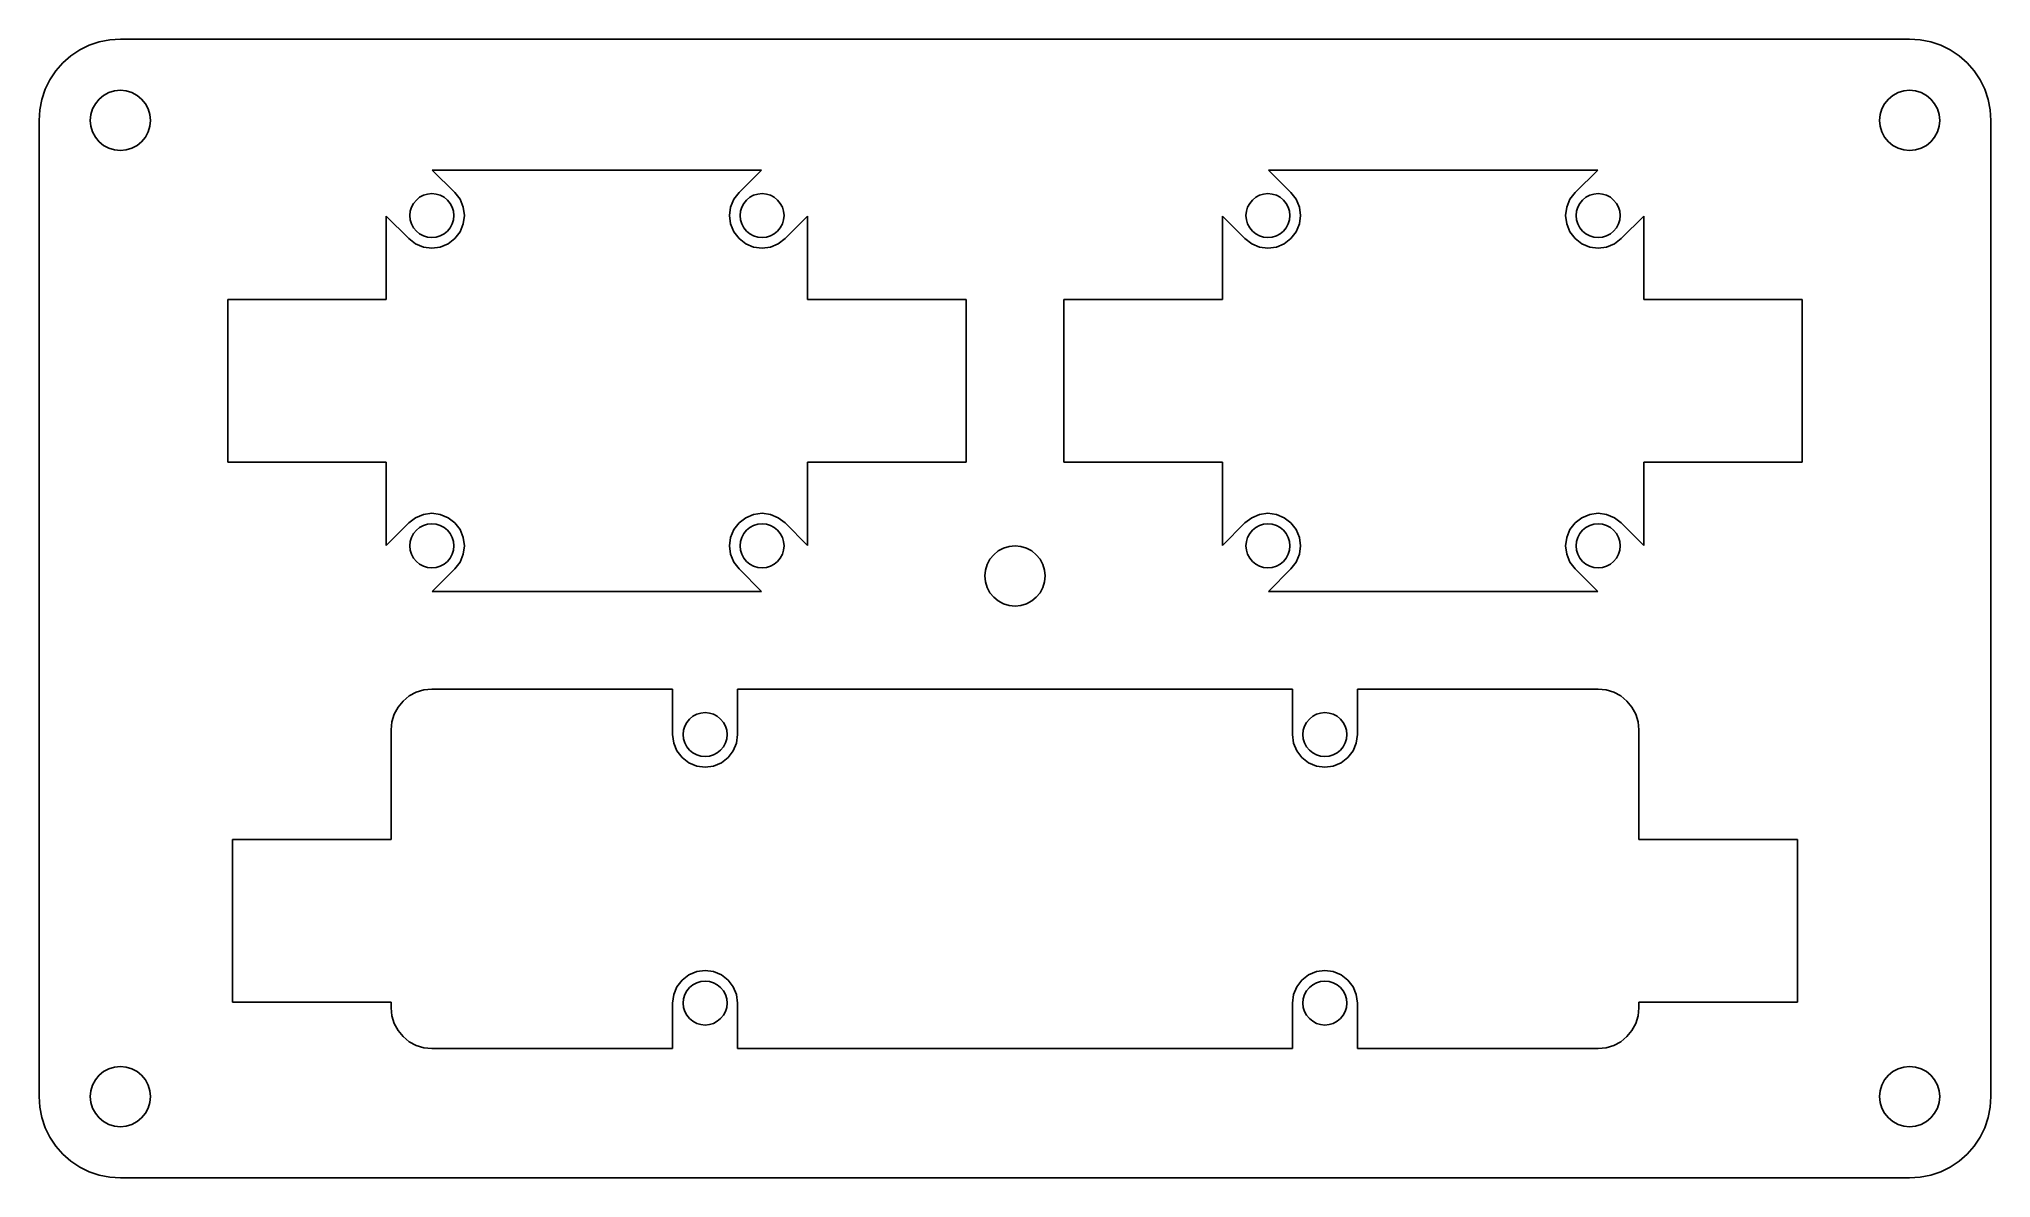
# Model space of a CAD drawing. Header units: metres. Extents: x -60 to 60, y -19 to 51.
import ezdxf

# ---------------------------------------------------------------- set-up
doc = ezdxf.new("R2010")
doc.units = ezdxf.units.M

msp = doc.modelspace()

# ---------------------------------------------------------------- linework, layer by layer
for p, q in [((-56.9134, 50.6194), (-57.5, 50.3301)), ((-56.2941, 50.8296), (-56.9134, 50.6194)), ((-55.6526, 50.9572), (-56.2941, 50.8296)), ((-55, 51), (-55.6526, 50.9572)), ((55, 51), (-55, 51)), ((55.6526, 50.9572), (55, 51)), ((56.2941, 50.8296), (55.6526, 50.9572)), ((56.9134, 50.6194), (56.2941, 50.8296)), ((57.5, 50.3301), (56.9134, 50.6194)), ((-58.5355, 49.5355), (-58.9668, 49.0438)), ((-58.0438, 49.9668), (-58.5355, 49.5355)), ((-57.5, 50.3301), (-58.0438, 49.9668)), ((58.0438, 49.9668), (57.5, 50.3301)), ((58.5355, 49.5355), (58.0438, 49.9668)), ((58.9668, 49.0438), (58.5355, 49.5355)), ((-59.3301, 48.5), (-59.6194, 47.9134)), ((-58.9668, 49.0438), (-59.3301, 48.5)), ((59.3301, 48.5), (58.9668, 49.0438)), ((59.6194, 47.9134), (59.3301, 48.5)), ((-59.8296, 47.2941), (-59.9572, 46.6526)), ((-59.6194, 47.9134), (-59.8296, 47.2941)), ((-56.7092, 46.708), (-56.5382, 47.0278)), ((-56.5382, 47.0278), (-56.3081, 47.3081)), ((-56.3081, 47.3081), (-56.0278, 47.5382)), ((-56.0278, 47.5382), (-55.708, 47.7092)), ((-55.708, 47.7092), (-55.3609, 47.8144)), ((-55.3609, 47.8144), (-55, 47.85)), ((-55, 47.85), (-54.6391, 47.8144)), ((-54.6391, 47.8144), (-54.292, 47.7092)), ((-54.292, 47.7092), (-53.9722, 47.5382)), ((-53.9722, 47.5382), (-53.6918, 47.3081)), ((-53.6918, 47.3081), (-53.4618, 47.0278)), ((-53.4618, 47.0278), (-53.2908, 46.708)), ((53.2908, 46.708), (53.4618, 47.0278)), ((53.4618, 47.0278), (53.6918, 47.3081)), ((53.6918, 47.3081), (53.9722, 47.5382)), ((53.9722, 47.5382), (54.292, 47.7092)), ((54.292, 47.7092), (54.6391, 47.8144)), ((54.6391, 47.8144), (55, 47.85)), ((55, 47.85), (55.3609, 47.8144)), ((55.3609, 47.8144), (55.708, 47.7092)), ((55.708, 47.7092), (56.0278, 47.5382)), ((56.0278, 47.5382), (56.3081, 47.3081)), ((56.3081, 47.3081), (56.5382, 47.0278)), ((56.5382, 47.0278), (56.7092, 46.708)), ((59.8296, 47.2941), (59.6194, 47.9134)), ((59.9572, 46.6526), (59.8296, 47.2941)), ((-59.9572, 46.6526), (-60, 46)), ((-60, 46), (-60, -14)), ((-56.85, 46), (-56.8144, 46.3609)), ((-56.8144, 45.6391), (-56.85, 46)), ((-56.8144, 46.3609), (-56.7092, 46.708)), ((-56.7092, 45.292), (-56.8144, 45.6391)), ((-53.2908, 46.708), (-53.1855, 46.3609)), ((-53.1855, 45.6391), (-53.2908, 45.292)), ((-53.1855, 46.3609), (-53.15, 46)), ((-53.15, 46), (-53.1855, 45.6391)), ((53.15, 46), (53.1855, 46.3609)), ((53.1855, 45.6391), (53.15, 46)), ((53.1855, 46.3609), (53.2908, 46.708)), ((53.2908, 45.292), (53.1855, 45.6391)), ((56.7092, 46.708), (56.8144, 46.3609)), ((56.8144, 45.6391), (56.7092, 45.292)), ((56.8144, 46.3609), (56.85, 46)), ((56.85, 46), (56.8144, 45.6391)), ((60, 46), (59.9572, 46.6526)), ((60, -14), (60, 46)), ((-56.5382, 44.9722), (-56.7092, 45.292)), ((-56.3081, 44.6918), (-56.5382, 44.9722)), ((-56.0278, 44.4618), (-56.3081, 44.6918)), ((-55.708, 44.2908), (-56.0278, 44.4618)), ((-53.9722, 44.4618), (-54.292, 44.2908)), ((-53.6918, 44.6918), (-53.9722, 44.4618)), ((-53.4618, 44.9722), (-53.6918, 44.6918)), ((-53.2908, 45.292), (-53.4618, 44.9722)), ((53.4618, 44.9722), (53.2908, 45.292)), ((53.6918, 44.6918), (53.4618, 44.9722)), ((53.9722, 44.4618), (53.6918, 44.6918)), ((54.292, 44.2908), (53.9722, 44.4618)), ((56.0278, 44.4618), (55.708, 44.2908)), ((56.3081, 44.6918), (56.0278, 44.4618)), ((56.5382, 44.9722), (56.3081, 44.6918)), ((56.7092, 45.292), (56.5382, 44.9722)), ((-55.3609, 44.1855), (-55.708, 44.2908)), ((-55, 44.15), (-55.3609, 44.1855)), ((-54.6391, 44.1855), (-55, 44.15)), ((-54.292, 44.2908), (-54.6391, 44.1855)), ((54.6391, 44.1855), (54.292, 44.2908)), ((55, 44.15), (54.6391, 44.1855)), ((55.3609, 44.1855), (55, 44.15)), ((55.708, 44.2908), (55.3609, 44.1855)), ((-34.4358, 41.5642), (-35.8216, 42.95)), ((-35.8216, 42.95), (-15.5784, 42.95)), ((-15.5784, 42.95), (-16.9642, 41.5642)), ((16.9642, 41.5642), (15.5784, 42.95)), ((15.5784, 42.95), (35.8216, 42.95)), ((35.8216, 42.95), (34.4358, 41.5642)), ((-37.0972, 40.6666), (-36.9725, 40.9)), ((-36.9725, 40.9), (-36.8046, 41.1046)), ((-36.8046, 41.1046), (-36.6, 41.2725)), ((-36.6, 41.2725), (-36.3666, 41.3972)), ((-36.3666, 41.3972), (-36.1134, 41.4741)), ((-36.1134, 41.4741), (-35.85, 41.5)), ((-35.85, 41.5), (-35.5866, 41.4741)), ((-35.5866, 41.4741), (-35.3334, 41.3972)), ((-35.3334, 41.3972), (-35.1, 41.2725)), ((-35.1, 41.2725), (-34.8954, 41.1046)), ((-34.8954, 41.1046), (-34.7275, 40.9)), ((-34.7275, 40.9), (-34.6028, 40.6666)), ((-34.118, 41.15), (-34.4358, 41.5642)), ((-33.9182, 40.6676), (-34.118, 41.15)), ((-17.282, 41.15), (-17.4818, 40.6676)), ((-16.9642, 41.5642), (-17.282, 41.15)), ((-16.7972, 40.6666), (-16.6725, 40.9)), ((-16.6725, 40.9), (-16.5046, 41.1046)), ((-16.5046, 41.1046), (-16.3, 41.2725)), ((-16.3, 41.2725), (-16.0666, 41.3972)), ((-16.0666, 41.3972), (-15.8134, 41.4741)), ((-15.8134, 41.4741), (-15.55, 41.5)), ((-15.55, 41.5), (-15.2866, 41.4741)), ((-15.2866, 41.4741), (-15.0334, 41.3972)), ((-15.0334, 41.3972), (-14.8, 41.2725)), ((-14.8, 41.2725), (-14.5954, 41.1046)), ((-14.5954, 41.1046), (-14.4275, 40.9)), ((-14.4275, 40.9), (-14.3027, 40.6666)), ((14.3027, 40.6666), (14.4275, 40.9)), ((14.4275, 40.9), (14.5954, 41.1046)), ((14.5954, 41.1046), (14.8, 41.2725)), ((14.8, 41.2725), (15.0334, 41.3972)), ((15.0334, 41.3972), (15.2866, 41.4741)), ((15.2866, 41.4741), (15.55, 41.5)), ((15.55, 41.5), (15.8134, 41.4741)), ((15.8134, 41.4741), (16.0666, 41.3972)), ((16.0666, 41.3972), (16.3, 41.2725)), ((16.3, 41.2725), (16.5046, 41.1046)), ((16.5046, 41.1046), (16.6725, 40.9)), ((16.6725, 40.9), (16.7972, 40.6666)), ((17.282, 41.15), (16.9642, 41.5642)), ((17.4818, 40.6676), (17.282, 41.15)), ((34.118, 41.15), (33.9182, 40.6676)), ((34.4358, 41.5642), (34.118, 41.15)), ((34.6028, 40.6666), (34.7275, 40.9)), ((34.7275, 40.9), (34.8954, 41.1046)), ((34.8954, 41.1046), (35.1, 41.2725)), ((35.1, 41.2725), (35.3334, 41.3972)), ((35.3334, 41.3972), (35.5866, 41.4741)), ((35.5866, 41.4741), (35.85, 41.5)), ((35.85, 41.5), (36.1134, 41.4741)), ((36.1134, 41.4741), (36.3666, 41.3972)), ((36.3666, 41.3972), (36.6, 41.2725)), ((36.6, 41.2725), (36.8046, 41.1046)), ((36.8046, 41.1046), (36.9725, 40.9)), ((36.9725, 40.9), (37.0972, 40.6666)), ((-38.65, 35), (-38.65, 40.1216)), ((-38.65, 40.1216), (-37.2642, 38.7358)), ((-37.2, 40.15), (-37.1741, 40.4134)), ((-37.1741, 39.8866), (-37.2, 40.15)), ((-37.1741, 40.4134), (-37.0972, 40.6666)), ((-37.0972, 39.6334), (-37.1741, 39.8866)), ((-36.9725, 39.4), (-37.0972, 39.6334)), ((-34.6028, 39.6334), (-34.7275, 39.4)), ((-34.6028, 40.6666), (-34.5259, 40.4134)), ((-34.5259, 39.8866), (-34.6028, 39.6334)), ((-34.5259, 40.4134), (-34.5, 40.15)), ((-34.5, 40.15), (-34.5259, 39.8866)), ((-34.118, 39.15), (-33.9182, 39.6324)), ((-33.85, 40.15), (-33.9182, 40.6676)), ((-33.9182, 39.6324), (-33.85, 40.15)), ((-17.4818, 40.6676), (-17.55, 40.15)), ((-17.55, 40.15), (-17.4818, 39.6324)), ((-17.4818, 39.6324), (-17.282, 39.15)), ((-16.9, 40.15), (-16.8741, 40.4134)), ((-16.8741, 39.8866), (-16.9, 40.15)), ((-16.8741, 40.4134), (-16.7972, 40.6666)), ((-16.7972, 39.6334), (-16.8741, 39.8866)), ((-16.6725, 39.4), (-16.7972, 39.6334)), ((-14.3027, 39.6334), (-14.4275, 39.4)), ((-14.3027, 40.6666), (-14.2259, 40.4134)), ((-14.2259, 39.8866), (-14.3027, 39.6334)), ((-14.2259, 40.4134), (-14.2, 40.15)), ((-14.2, 40.15), (-14.2259, 39.8866)), ((-14.1358, 38.7358), (-12.75, 40.1216)), ((-12.75, 40.1216), (-12.75, 35)), ((12.75, 35), (12.75, 40.1216)), ((12.75, 40.1216), (14.1358, 38.7358)), ((14.2, 40.15), (14.2259, 40.4134)), ((14.2259, 39.8866), (14.2, 40.15)), ((14.2259, 40.4134), (14.3027, 40.6666)), ((14.3027, 39.6334), (14.2259, 39.8866)), ((14.4275, 39.4), (14.3027, 39.6334)), ((16.7972, 39.6334), (16.6725, 39.4)), ((16.7972, 40.6666), (16.8741, 40.4134)), ((16.8741, 39.8866), (16.7972, 39.6334)), ((16.8741, 40.4134), (16.9, 40.15)), ((16.9, 40.15), (16.8741, 39.8866)), ((17.282, 39.15), (17.4818, 39.6324)), ((17.55, 40.15), (17.4818, 40.6676)), ((17.4818, 39.6324), (17.55, 40.15)), ((33.9182, 40.6676), (33.85, 40.15)), ((33.85, 40.15), (33.9182, 39.6324)), ((33.9182, 39.6324), (34.118, 39.15)), ((34.5, 40.15), (34.5259, 40.4134)), ((34.5259, 39.8866), (34.5, 40.15)), ((34.5259, 40.4134), (34.6028, 40.6666)), ((34.6028, 39.6334), (34.5259, 39.8866)), ((34.7275, 39.4), (34.6028, 39.6334)), ((37.0972, 39.6334), (36.9725, 39.4)), ((37.0972, 40.6666), (37.1741, 40.4134)), ((37.1741, 39.8866), (37.0972, 39.6334)), ((37.1741, 40.4134), (37.2, 40.15)), ((37.2, 40.15), (37.1741, 39.8866)), ((37.2642, 38.7358), (38.65, 40.1216)), ((38.65, 40.1216), (38.65, 35)), ((-37.2642, 38.7358), (-36.85, 38.418)), ((-36.8046, 39.1954), (-36.9725, 39.4)), ((-36.85, 38.418), (-36.3676, 38.2182)), ((-36.6, 39.0275), (-36.8046, 39.1954)), ((-36.3666, 38.9028), (-36.6, 39.0275)), ((-36.1134, 38.8259), (-36.3666, 38.9028)), ((-35.85, 38.8), (-36.1134, 38.8259)), ((-35.5866, 38.8259), (-35.85, 38.8)), ((-35.3334, 38.9028), (-35.5866, 38.8259)), ((-35.1, 39.0275), (-35.3334, 38.9028)), ((-35.3324, 38.2182), (-34.85, 38.418)), ((-34.8954, 39.1954), (-35.1, 39.0275)), ((-34.7275, 39.4), (-34.8954, 39.1954)), ((-34.85, 38.418), (-34.4358, 38.7358)), ((-34.4358, 38.7358), (-34.118, 39.15)), ((-17.282, 39.15), (-16.9642, 38.7358)), ((-16.9642, 38.7358), (-16.55, 38.418)), ((-16.5046, 39.1954), (-16.6725, 39.4)), ((-16.55, 38.418), (-16.0676, 38.2182)), ((-16.3, 39.0275), (-16.5046, 39.1954)), ((-16.0666, 38.9028), (-16.3, 39.0275)), ((-15.8134, 38.8259), (-16.0666, 38.9028)), ((-15.55, 38.8), (-15.8134, 38.8259)), ((-15.2866, 38.8259), (-15.55, 38.8)), ((-15.0334, 38.9028), (-15.2866, 38.8259)), ((-14.8, 39.0275), (-15.0334, 38.9028)), ((-15.0324, 38.2182), (-14.55, 38.418)), ((-14.5954, 39.1954), (-14.8, 39.0275)), ((-14.4275, 39.4), (-14.5954, 39.1954)), ((-14.55, 38.418), (-14.1358, 38.7358)), ((14.1358, 38.7358), (14.55, 38.418)), ((14.5954, 39.1954), (14.4275, 39.4)), ((14.55, 38.418), (15.0324, 38.2182)), ((14.8, 39.0275), (14.5954, 39.1954)), ((15.0334, 38.9028), (14.8, 39.0275)), ((15.2866, 38.8259), (15.0334, 38.9028)), ((15.55, 38.8), (15.2866, 38.8259)), ((15.8134, 38.8259), (15.55, 38.8)), ((16.0666, 38.9028), (15.8134, 38.8259)), ((16.3, 39.0275), (16.0666, 38.9028)), ((16.0676, 38.2182), (16.55, 38.418)), ((16.5046, 39.1954), (16.3, 39.0275)), ((16.6725, 39.4), (16.5046, 39.1954)), ((16.55, 38.418), (16.9642, 38.7358)), ((16.9642, 38.7358), (17.282, 39.15)), ((34.118, 39.15), (34.4358, 38.7358)), ((34.4358, 38.7358), (34.85, 38.418)), ((34.8954, 39.1954), (34.7275, 39.4)), ((34.85, 38.418), (35.3324, 38.2182)), ((35.1, 39.0275), (34.8954, 39.1954)), ((35.3334, 38.9028), (35.1, 39.0275)), ((35.5866, 38.8259), (35.3334, 38.9028)), ((35.85, 38.8), (35.5866, 38.8259)), ((36.1134, 38.8259), (35.85, 38.8)), ((36.3666, 38.9028), (36.1134, 38.8259)), ((36.6, 39.0275), (36.3666, 38.9028)), ((36.3676, 38.2182), (36.85, 38.418)), ((36.8046, 39.1954), (36.6, 39.0275)), ((36.9725, 39.4), (36.8046, 39.1954)), ((36.85, 38.418), (37.2642, 38.7358)), ((-36.3676, 38.2182), (-35.85, 38.15)), ((-35.85, 38.15), (-35.3324, 38.2182)), ((-16.0676, 38.2182), (-15.55, 38.15)), ((-15.55, 38.15), (-15.0324, 38.2182)), ((15.0324, 38.2182), (15.55, 38.15)), ((15.55, 38.15), (16.0676, 38.2182)), ((35.3324, 38.2182), (35.85, 38.15)), ((35.85, 38.15), (36.3676, 38.2182)), ((-48.4, 25), (-48.4, 35)), ((-48.4, 35), (-38.65, 35)), ((-12.75, 35), (-3, 35)), ((-3, 35), (-3, 25)), ((3, 25), (3, 35)), ((3, 35), (12.75, 35)), ((38.65, 35), (48.4, 35)), ((48.4, 35), (48.4, 25)), ((-38.65, 25), (-48.4, 25)), ((-38.65, 19.8784), (-38.65, 25)), ((-3, 25), (-12.75, 25)), ((-12.75, 25), (-12.75, 19.8784)), ((12.75, 25), (3, 25)), ((12.75, 19.8784), (12.75, 25)), ((48.4, 25), (38.65, 25)), ((38.65, 25), (38.65, 19.8784)), ((-36.3676, 21.7818), (-36.85, 21.582)), ((-35.85, 21.85), (-36.3676, 21.7818)), ((-35.3324, 21.7818), (-35.85, 21.85)), ((-34.85, 21.582), (-35.3324, 21.7818)), ((-16.0676, 21.7818), (-16.55, 21.582)), ((-15.55, 21.85), (-16.0676, 21.7818)), ((-15.0324, 21.7818), (-15.55, 21.85)), ((-14.55, 21.582), (-15.0324, 21.7818)), ((15.0324, 21.7818), (14.55, 21.582)), ((15.55, 21.85), (15.0324, 21.7818)), ((16.0676, 21.7818), (15.55, 21.85)), ((16.55, 21.582), (16.0676, 21.7818)), ((35.3324, 21.7818), (34.85, 21.582)), ((35.85, 21.85), (35.3324, 21.7818)), ((36.3676, 21.7818), (35.85, 21.85)), ((36.85, 21.582), (36.3676, 21.7818)), ((-37.2642, 21.2642), (-38.65, 19.8784)), ((-36.85, 21.582), (-37.2642, 21.2642)), ((-37.0972, 20.3666), (-36.9725, 20.6)), ((-36.9725, 20.6), (-36.8046, 20.8046)), ((-36.8046, 20.8046), (-36.6, 20.9725)), ((-36.6, 20.9725), (-36.3666, 21.0972)), ((-36.3666, 21.0972), (-36.1134, 21.1741)), ((-36.1134, 21.1741), (-35.85, 21.2)), ((-35.85, 21.2), (-35.5866, 21.1741)), ((-35.5866, 21.1741), (-35.3334, 21.0972)), ((-35.3334, 21.0972), (-35.1, 20.9725)), ((-35.1, 20.9725), (-34.8954, 20.8046)), ((-34.8954, 20.8046), (-34.7275, 20.6)), ((-34.4358, 21.2642), (-34.85, 21.582)), ((-34.7275, 20.6), (-34.6028, 20.3666)), ((-34.118, 20.85), (-34.4358, 21.2642)), ((-33.9182, 20.3676), (-34.118, 20.85)), ((-17.282, 20.85), (-17.4818, 20.3676)), ((-16.9642, 21.2642), (-17.282, 20.85)), ((-16.55, 21.582), (-16.9642, 21.2642)), ((-16.7972, 20.3666), (-16.6725, 20.6)), ((-16.6725, 20.6), (-16.5046, 20.8046)), ((-16.5046, 20.8046), (-16.3, 20.9725)), ((-16.3, 20.9725), (-16.0666, 21.0972)), ((-16.0666, 21.0972), (-15.8134, 21.1741)), ((-15.8134, 21.1741), (-15.55, 21.2)), ((-15.55, 21.2), (-15.2866, 21.1741)), ((-15.2866, 21.1741), (-15.0334, 21.0972)), ((-15.0334, 21.0972), (-14.8, 20.9725)), ((-14.8, 20.9725), (-14.5954, 20.8046)), ((-14.5954, 20.8046), (-14.4275, 20.6)), ((-14.1358, 21.2642), (-14.55, 21.582)), ((-14.4275, 20.6), (-14.3027, 20.3666)), ((-12.75, 19.8784), (-14.1358, 21.2642)), ((14.1358, 21.2642), (12.75, 19.8784)), ((14.55, 21.582), (14.1358, 21.2642)), ((14.3027, 20.3666), (14.4275, 20.6)), ((14.4275, 20.6), (14.5954, 20.8046)), ((14.5954, 20.8046), (14.8, 20.9725)), ((14.8, 20.9725), (15.0334, 21.0972)), ((15.0334, 21.0972), (15.2866, 21.1741)), ((15.2866, 21.1741), (15.55, 21.2)), ((15.55, 21.2), (15.8134, 21.1741)), ((15.8134, 21.1741), (16.0666, 21.0972)), ((16.0666, 21.0972), (16.3, 20.9725)), ((16.3, 20.9725), (16.5046, 20.8046)), ((16.5046, 20.8046), (16.6725, 20.6)), ((16.9642, 21.2642), (16.55, 21.582)), ((16.6725, 20.6), (16.7972, 20.3666)), ((17.282, 20.85), (16.9642, 21.2642)), ((17.4818, 20.3676), (17.282, 20.85)), ((34.118, 20.85), (33.9182, 20.3676)), ((34.4358, 21.2642), (34.118, 20.85)), ((34.85, 21.582), (34.4358, 21.2642)), ((34.6028, 20.3666), (34.7275, 20.6)), ((34.7275, 20.6), (34.8954, 20.8046)), ((34.8954, 20.8046), (35.1, 20.9725)), ((35.1, 20.9725), (35.3334, 21.0972)), ((35.3334, 21.0972), (35.5866, 21.1741)), ((35.5866, 21.1741), (35.85, 21.2)), ((35.85, 21.2), (36.1134, 21.1741)), ((36.1134, 21.1741), (36.3666, 21.0972)), ((36.3666, 21.0972), (36.6, 20.9725)), ((36.6, 20.9725), (36.8046, 20.8046)), ((36.8046, 20.8046), (36.9725, 20.6)), ((37.2642, 21.2642), (36.85, 21.582)), ((36.9725, 20.6), (37.0972, 20.3666)), ((38.65, 19.8784), (37.2642, 21.2642)), ((-37.2, 19.85), (-37.1741, 20.1134)), ((-37.1741, 19.5866), (-37.2, 19.85)), ((-37.1741, 20.1134), (-37.0972, 20.3666)), ((-37.0972, 19.3334), (-37.1741, 19.5866)), ((-36.9725, 19.1), (-37.0972, 19.3334)), ((-34.6028, 19.3334), (-34.7275, 19.1)), ((-34.6028, 20.3666), (-34.5259, 20.1134)), ((-34.5259, 19.5866), (-34.6028, 19.3334)), ((-34.5259, 20.1134), (-34.5, 19.85)), ((-34.5, 19.85), (-34.5259, 19.5866)), ((-34.118, 18.85), (-33.9182, 19.3324)), ((-33.85, 19.85), (-33.9182, 20.3676)), ((-33.9182, 19.3324), (-33.85, 19.85)), ((-17.4818, 20.3676), (-17.55, 19.85)), ((-17.55, 19.85), (-17.4818, 19.3324)), ((-17.4818, 19.3324), (-17.282, 18.85)), ((-16.9, 19.85), (-16.8741, 20.1134)), ((-16.8741, 19.5866), (-16.9, 19.85)), ((-16.8741, 20.1134), (-16.7972, 20.3666)), ((-16.7972, 19.3334), (-16.8741, 19.5866)), ((-16.6725, 19.1), (-16.7972, 19.3334)), ((-14.3027, 19.3334), (-14.4275, 19.1)), ((-14.3027, 20.3666), (-14.2259, 20.1134)), ((-14.2259, 19.5866), (-14.3027, 19.3334)), ((-14.2259, 20.1134), (-14.2, 19.85)), ((-14.2, 19.85), (-14.2259, 19.5866)), ((-1.53821, 19.0278), (-1.30814, 19.3081)), ((-1.30814, 19.3081), (-1.0278, 19.5382)), ((-1.0278, 19.5382), (-0.70796, 19.7092)), ((-0.70796, 19.7092), (-0.36092, 19.8144)), ((-0.36092, 19.8144), (0, 19.85)), ((0, 19.85), (0.36092, 19.8144)), ((0.36092, 19.8144), (0.70796, 19.7092)), ((0.70796, 19.7092), (1.0278, 19.5382)), ((1.0278, 19.5382), (1.30814, 19.3081)), ((1.30814, 19.3081), (1.53821, 19.0278)), ((14.2, 19.85), (14.2259, 20.1134)), ((14.2259, 19.5866), (14.2, 19.85)), ((14.2259, 20.1134), (14.3027, 20.3666)), ((14.3027, 19.3334), (14.2259, 19.5866)), ((14.4275, 19.1), (14.3027, 19.3334)), ((16.7972, 19.3334), (16.6725, 19.1)), ((16.7972, 20.3666), (16.8741, 20.1134)), ((16.8741, 19.5866), (16.7972, 19.3334)), ((16.8741, 20.1134), (16.9, 19.85)), ((16.9, 19.85), (16.8741, 19.5866)), ((17.282, 18.85), (17.4818, 19.3324)), ((17.55, 19.85), (17.4818, 20.3676)), ((17.4818, 19.3324), (17.55, 19.85)), ((33.9182, 20.3676), (33.85, 19.85)), ((33.85, 19.85), (33.9182, 19.3324)), ((33.9182, 19.3324), (34.118, 18.85)), ((34.5, 19.85), (34.5259, 20.1134)), ((34.5259, 19.5866), (34.5, 19.85)), ((34.5259, 20.1134), (34.6028, 20.3666)), ((34.6028, 19.3334), (34.5259, 19.5866)), ((34.7275, 19.1), (34.6028, 19.3334)), ((37.0972, 19.3334), (36.9725, 19.1)), ((37.0972, 20.3666), (37.1741, 20.1134)), ((37.1741, 19.5866), (37.0972, 19.3334)), ((37.1741, 20.1134), (37.2, 19.85)), ((37.2, 19.85), (37.1741, 19.5866)), ((-36.8046, 18.8954), (-36.9725, 19.1)), ((-36.6, 18.7275), (-36.8046, 18.8954)), ((-36.3666, 18.6028), (-36.6, 18.7275)), ((-36.1134, 18.5259), (-36.3666, 18.6028)), ((-35.85, 18.5), (-36.1134, 18.5259)), ((-35.5866, 18.5259), (-35.85, 18.5)), ((-35.8215, 17.05), (-34.4358, 18.4358)), ((-35.3334, 18.6028), (-35.5866, 18.5259)), ((-35.1, 18.7275), (-35.3334, 18.6028)), ((-34.8954, 18.8954), (-35.1, 18.7275)), ((-34.7275, 19.1), (-34.8954, 18.8954)), ((-34.4358, 18.4358), (-34.118, 18.85)), ((-17.282, 18.85), (-16.9642, 18.4358)), ((-16.9642, 18.4358), (-15.5784, 17.05)), ((-16.5046, 18.8954), (-16.6725, 19.1)), ((-16.3, 18.7275), (-16.5046, 18.8954)), ((-16.0666, 18.6028), (-16.3, 18.7275)), ((-15.8134, 18.5259), (-16.0666, 18.6028)), ((-15.55, 18.5), (-15.8134, 18.5259)), ((-15.2866, 18.5259), (-15.55, 18.5)), ((-15.0334, 18.6028), (-15.2866, 18.5259)), ((-14.8, 18.7275), (-15.0334, 18.6028)), ((-14.5954, 18.8954), (-14.8, 18.7275)), ((-14.4275, 19.1), (-14.5954, 18.8954)), ((-1.84999, 18), (-1.81444, 18.3609)), ((-1.81444, 17.6391), (-1.84999, 18)), ((-1.81444, 18.3609), (-1.70917, 18.708)), ((-1.70917, 18.708), (-1.53821, 19.0278)), ((1.53821, 19.0278), (1.70917, 18.708)), ((1.70917, 18.708), (1.81444, 18.3609)), ((1.81444, 18.3609), (1.84999, 18)), ((1.84999, 18), (1.81444, 17.6391)), ((14.5954, 18.8954), (14.4275, 19.1)), ((14.8, 18.7275), (14.5954, 18.8954)), ((15.0334, 18.6028), (14.8, 18.7275)), ((15.2866, 18.5259), (15.0334, 18.6028)), ((15.55, 18.5), (15.2866, 18.5259)), ((15.8134, 18.5259), (15.55, 18.5)), ((15.5784, 17.05), (16.9642, 18.4358)), ((16.0666, 18.6028), (15.8134, 18.5259)), ((16.3, 18.7275), (16.0666, 18.6028)), ((16.5046, 18.8954), (16.3, 18.7275)), ((16.6725, 19.1), (16.5046, 18.8954)), ((16.9642, 18.4358), (17.282, 18.85)), ((34.118, 18.85), (34.4358, 18.4358)), ((34.4358, 18.4358), (35.8215, 17.05)), ((34.8954, 18.8954), (34.7275, 19.1)), ((35.1, 18.7275), (34.8954, 18.8954)), ((35.3334, 18.6028), (35.1, 18.7275)), ((35.5866, 18.5259), (35.3334, 18.6028)), ((35.85, 18.5), (35.5866, 18.5259)), ((36.1134, 18.5259), (35.85, 18.5)), ((36.3666, 18.6028), (36.1134, 18.5259)), ((36.6, 18.7275), (36.3666, 18.6028)), ((36.8046, 18.8954), (36.6, 18.7275)), ((36.9725, 19.1), (36.8046, 18.8954)), ((-15.5784, 17.05), (-35.8215, 17.05)), ((-1.70917, 17.292), (-1.81444, 17.6391)), ((-1.53821, 16.9722), (-1.70917, 17.292)), ((-1.30814, 16.6918), (-1.53821, 16.9722)), ((1.53821, 16.9722), (1.30814, 16.6918)), ((1.70917, 17.292), (1.53821, 16.9722)), ((1.81444, 17.6391), (1.70917, 17.292)), ((35.8215, 17.05), (15.5784, 17.05)), ((-1.0278, 16.4618), (-1.30814, 16.6918)), ((-0.70796, 16.2908), (-1.0278, 16.4618)), ((-0.36092, 16.1855), (-0.70796, 16.2908)), ((0, 16.15), (-0.36092, 16.1855)), ((0.36092, 16.1855), (0, 16.15)), ((0.70796, 16.2908), (0.36092, 16.1855)), ((1.0278, 16.4618), (0.70796, 16.2908)), ((1.30814, 16.6918), (1.0278, 16.4618)), ((-37.2389, 10.6237), (-36.8067, 10.8547)), ((-36.8067, 10.8547), (-36.3377, 10.9969)), ((-36.3377, 10.9969), (-35.85, 11.045)), ((-35.85, 11.045), (-21.05, 11.045)), ((-21.05, 11.045), (-21.05, 8.25)), ((-17.05, 8.25), (-17.05, 11.045)), ((-17.05, 11.045), (17.05, 11.045)), ((17.05, 11.045), (17.05, 8.25)), ((21.05, 8.25), (21.05, 11.045)), ((21.05, 11.045), (35.85, 11.045)), ((35.85, 11.045), (36.3377, 10.9969)), ((36.3377, 10.9969), (36.8067, 10.8547)), ((36.8067, 10.8547), (37.2389, 10.6237)), ((-38.1597, 9.50169), (-37.9286, 9.93391)), ((-37.9286, 9.93391), (-37.6178, 10.3128)), ((-37.6178, 10.3128), (-37.2389, 10.6237)), ((37.2389, 10.6237), (37.6178, 10.3128)), ((37.6178, 10.3128), (37.9286, 9.93391)), ((37.9286, 9.93391), (38.1597, 9.50169)), ((-38.35, 8.545), (-38.3019, 9.03271)), ((-38.35, 1.79999), (-38.35, 8.545)), ((-38.3019, 9.03271), (-38.1597, 9.50169)), ((-20.4, 8.25), (-20.3741, 8.51337)), ((-20.3741, 8.51337), (-20.2972, 8.76662)), ((-20.2972, 8.76662), (-20.1725, 9.00002)), ((-20.1725, 9.00002), (-20.0046, 9.20459)), ((-20.0046, 9.20459), (-19.8, 9.37248)), ((-19.8, 9.37248), (-19.5666, 9.49722)), ((-19.5666, 9.49722), (-19.3134, 9.57405)), ((-19.3134, 9.57405), (-19.05, 9.59999)), ((-19.05, 9.59999), (-18.7866, 9.57405)), ((-18.7866, 9.57405), (-18.5334, 9.49722)), ((-18.5334, 9.49722), (-18.3, 9.37248)), ((-18.3, 9.37248), (-18.0954, 9.20459)), ((-18.0954, 9.20459), (-17.9275, 9.00002)), ((-17.9275, 9.00002), (-17.8027, 8.76662)), ((-17.8027, 8.76662), (-17.7259, 8.51337)), ((-17.7259, 8.51337), (-17.7, 8.25)), ((17.7, 8.25), (17.7259, 8.51337)), ((17.7259, 8.51337), (17.8027, 8.76662)), ((17.8027, 8.76662), (17.9275, 9.00002)), ((17.9275, 9.00002), (18.0954, 9.20459)), ((18.0954, 9.20459), (18.3, 9.37248)), ((18.3, 9.37248), (18.5334, 9.49722)), ((18.5334, 9.49722), (18.7866, 9.57405)), ((18.7866, 9.57405), (19.05, 9.59999)), ((19.05, 9.59999), (19.3134, 9.57405)), ((19.3134, 9.57405), (19.5666, 9.49722)), ((19.5666, 9.49722), (19.8, 9.37248)), ((19.8, 9.37248), (20.0046, 9.20459)), ((20.0046, 9.20459), (20.1725, 9.00002)), ((20.1725, 9.00002), (20.2972, 8.76662)), ((20.2972, 8.76662), (20.3741, 8.51337)), ((20.3741, 8.51337), (20.4, 8.25)), ((38.1597, 9.50169), (38.3019, 9.03271)), ((38.3019, 9.03271), (38.35, 8.545)), ((38.35, 8.545), (38.35, 1.79999)), ((-21.05, 8.25), (-20.9818, 7.73238)), ((-20.9818, 7.73238), (-20.782, 7.25)), ((-20.782, 7.25), (-20.4642, 6.8358)), ((-20.3741, 7.98662), (-20.4, 8.25)), ((-20.2972, 7.73337), (-20.3741, 7.98662)), ((-20.1725, 7.49997), (-20.2972, 7.73337)), ((-20.0046, 7.29539), (-20.1725, 7.49997)), ((-19.8, 7.1275), (-20.0046, 7.29539)), ((-18.0954, 7.29539), (-18.3, 7.1275)), ((-17.9275, 7.49997), (-18.0954, 7.29539)), ((-17.8027, 7.73337), (-17.9275, 7.49997)), ((-17.7259, 7.98662), (-17.8027, 7.73337)), ((-17.7, 8.25), (-17.7259, 7.98662)), ((-17.6358, 6.8358), (-17.3179, 7.25)), ((-17.3179, 7.25), (-17.1181, 7.73238)), ((-17.1181, 7.73238), (-17.05, 8.25)), ((17.05, 8.25), (17.1181, 7.73238)), ((17.1181, 7.73238), (17.3179, 7.25)), ((17.3179, 7.25), (17.6358, 6.8358)), ((17.7259, 7.98662), (17.7, 8.25)), ((17.8027, 7.73337), (17.7259, 7.98662)), ((17.9275, 7.49997), (17.8027, 7.73337)), ((18.0954, 7.29539), (17.9275, 7.49997)), ((18.3, 7.1275), (18.0954, 7.29539)), ((20.0046, 7.29539), (19.8, 7.1275)), ((20.1725, 7.49997), (20.0046, 7.29539)), ((20.2972, 7.73337), (20.1725, 7.49997)), ((20.3741, 7.98662), (20.2972, 7.73337)), ((20.4, 8.25), (20.3741, 7.98662)), ((20.4642, 6.8358), (20.782, 7.25)), ((20.782, 7.25), (20.9818, 7.73238)), ((20.9818, 7.73238), (21.05, 8.25)), ((-20.4642, 6.8358), (-20.05, 6.51796)), ((-20.05, 6.51796), (-19.5676, 6.31816)), ((-19.5666, 7.00276), (-19.8, 7.1275)), ((-19.5676, 6.31816), (-19.05, 6.25)), ((-19.3134, 6.92593), (-19.5666, 7.00276)), ((-19.05, 6.89999), (-19.3134, 6.92593)), ((-18.7866, 6.92593), (-19.05, 6.89999)), ((-19.05, 6.25), (-18.5324, 6.31816)), ((-18.5334, 7.00276), (-18.7866, 6.92593)), ((-18.3, 7.1275), (-18.5334, 7.00276)), ((-18.5324, 6.31816), (-18.05, 6.51796)), ((-18.05, 6.51796), (-17.6358, 6.8358)), ((17.6358, 6.8358), (18.05, 6.51796)), ((18.05, 6.51796), (18.5324, 6.31816)), ((18.5334, 7.00276), (18.3, 7.1275)), ((18.5324, 6.31816), (19.05, 6.25)), ((18.7866, 6.92593), (18.5334, 7.00276)), ((19.05, 6.89999), (18.7866, 6.92593)), ((19.3134, 6.92593), (19.05, 6.89999)), ((19.05, 6.25), (19.5676, 6.31816)), ((19.5666, 7.00276), (19.3134, 6.92593)), ((19.8, 7.1275), (19.5666, 7.00276)), ((19.5676, 6.31816), (20.05, 6.51796)), ((20.05, 6.51796), (20.4642, 6.8358)), ((-48.1, -8.2), (-48.1, 1.79999)), ((-48.1, 1.79999), (-38.35, 1.79999)), ((38.35, 1.79999), (48.1, 1.79999)), ((48.1, 1.79999), (48.1, -8.2)), ((-20.4642, -6.8358), (-20.782, -7.25)), ((-20.05, -6.51796), (-20.4642, -6.8358)), ((-19.5676, -6.31816), (-20.05, -6.51796)), ((-20.0046, -7.29539), (-19.8, -7.1275)), ((-19.8, -7.1275), (-19.5666, -7.00276)), ((-19.05, -6.25), (-19.5676, -6.31816)), ((-19.5666, -7.00276), (-19.3134, -6.92593)), ((-19.3134, -6.92593), (-19.05, -6.89999)), ((-18.5324, -6.31816), (-19.05, -6.25)), ((-19.05, -6.89999), (-18.7866, -6.92593)), ((-18.7866, -6.92593), (-18.5334, -7.00276)), ((-18.5334, -7.00276), (-18.3, -7.1275)), ((-18.05, -6.51796), (-18.5324, -6.31816)), ((-18.3, -7.1275), (-18.0954, -7.29539)), ((-17.6358, -6.8358), (-18.05, -6.51796)), ((-17.3179, -7.25), (-17.6358, -6.8358)), ((17.6358, -6.8358), (17.3179, -7.25)), ((18.05, -6.51796), (17.6358, -6.8358)), ((18.5324, -6.31816), (18.05, -6.51796)), ((18.0954, -7.29539), (18.3, -7.1275)), ((18.3, -7.1275), (18.5334, -7.00276)), ((19.05, -6.25), (18.5324, -6.31816)), ((18.5334, -7.00276), (18.7866, -6.92593)), ((18.7866, -6.92593), (19.05, -6.89999)), ((19.5676, -6.31816), (19.05, -6.25)), ((19.05, -6.89999), (19.3134, -6.92593)), ((19.3134, -6.92593), (19.5666, -7.00276)), ((19.5666, -7.00276), (19.8, -7.1275)), ((20.05, -6.51796), (19.5676, -6.31816)), ((19.8, -7.1275), (20.0046, -7.29539)), ((20.4642, -6.8358), (20.05, -6.51796)), ((20.782, -7.25), (20.4642, -6.8358)), ((-38.35, -8.2), (-48.1, -8.2)), ((-38.35, -8.545), (-38.35, -8.2)), ((-20.9818, -7.73238), (-21.05, -8.25)), ((-21.05, -8.25), (-21.05, -11.045)), ((-20.782, -7.25), (-20.9818, -7.73238)), ((-20.4, -8.25), (-20.3741, -7.98662)), ((-20.3741, -8.51337), (-20.4, -8.25)), ((-20.3741, -7.98662), (-20.2972, -7.73337)), ((-20.2972, -7.73337), (-20.1725, -7.49997)), ((-20.1725, -7.49997), (-20.0046, -7.29539)), ((-18.0954, -7.29539), (-17.9275, -7.49997)), ((-17.9275, -7.49997), (-17.8027, -7.73337)), ((-17.8027, -7.73337), (-17.7259, -7.98662)), ((-17.7259, -7.98662), (-17.7, -8.25)), ((-17.7, -8.25), (-17.7259, -8.51337)), ((-17.1181, -7.73238), (-17.3179, -7.25)), ((-17.05, -8.25), (-17.1181, -7.73238)), ((-17.05, -11.045), (-17.05, -8.25)), ((17.1181, -7.73238), (17.05, -8.25)), ((17.05, -8.25), (17.05, -11.045)), ((17.3179, -7.25), (17.1181, -7.73238)), ((17.7, -8.25), (17.7259, -7.98662)), ((17.7259, -8.51337), (17.7, -8.25)), ((17.7259, -7.98662), (17.8027, -7.73337)), ((17.8027, -7.73337), (17.9275, -7.49997)), ((17.9275, -7.49997), (18.0954, -7.29539)), ((20.0046, -7.29539), (20.1725, -7.49997)), ((20.1725, -7.49997), (20.2972, -7.73337)), ((20.2972, -7.73337), (20.3741, -7.98662)), ((20.3741, -7.98662), (20.4, -8.25)), ((20.4, -8.25), (20.3741, -8.51337)), ((20.9818, -7.73238), (20.782, -7.25)), ((21.05, -8.25), (20.9818, -7.73238)), ((21.05, -11.045), (21.05, -8.25)), ((48.1, -8.2), (38.35, -8.2)), ((38.35, -8.2), (38.35, -8.545)), ((-38.3019, -9.03271), (-38.35, -8.545)), ((-38.1597, -9.50169), (-38.3019, -9.03271)), ((-37.9286, -9.93391), (-38.1597, -9.50169)), ((-20.2972, -8.76662), (-20.3741, -8.51337)), ((-20.1725, -9.00002), (-20.2972, -8.76662)), ((-20.0046, -9.20459), (-20.1725, -9.00002)), ((-19.8, -9.37248), (-20.0046, -9.20459)), ((-19.5666, -9.49722), (-19.8, -9.37248)), ((-19.3134, -9.57405), (-19.5666, -9.49722)), ((-19.05, -9.59999), (-19.3134, -9.57405)), ((-18.7866, -9.57405), (-19.05, -9.59999)), ((-18.5334, -9.49722), (-18.7866, -9.57405)), ((-18.3, -9.37248), (-18.5334, -9.49722)), ((-18.0954, -9.20459), (-18.3, -9.37248)), ((-17.9275, -9.00002), (-18.0954, -9.20459)), ((-17.8027, -8.76662), (-17.9275, -9.00002)), ((-17.7259, -8.51337), (-17.8027, -8.76662)), ((17.8027, -8.76662), (17.7259, -8.51337)), ((17.9275, -9.00002), (17.8027, -8.76662)), ((18.0954, -9.20459), (17.9275, -9.00002)), ((18.3, -9.37248), (18.0954, -9.20459)), ((18.5334, -9.49722), (18.3, -9.37248)), ((18.7866, -9.57405), (18.5334, -9.49722)), ((19.05, -9.59999), (18.7866, -9.57405)), ((19.3134, -9.57405), (19.05, -9.59999)), ((19.5666, -9.49722), (19.3134, -9.57405)), ((19.8, -9.37248), (19.5666, -9.49722)), ((20.0046, -9.20459), (19.8, -9.37248)), ((20.1725, -9.00002), (20.0046, -9.20459)), ((20.2972, -8.76662), (20.1725, -9.00002)), ((20.3741, -8.51337), (20.2972, -8.76662)), ((38.1597, -9.50169), (37.9286, -9.93391)), ((38.3019, -9.03271), (38.1597, -9.50169)), ((38.35, -8.545), (38.3019, -9.03271)), ((-37.6178, -10.3128), (-37.9286, -9.93391)), ((-37.2389, -10.6237), (-37.6178, -10.3128)), ((-36.8067, -10.8547), (-37.2389, -10.6237)), ((37.2389, -10.6237), (36.8067, -10.8547)), ((37.6178, -10.3128), (37.2389, -10.6237)), ((37.9286, -9.93391), (37.6178, -10.3128)), ((-36.3377, -10.9969), (-36.8067, -10.8547)), ((-35.85, -11.045), (-36.3377, -10.9969)), ((-21.05, -11.045), (-35.85, -11.045)), ((17.05, -11.045), (-17.05, -11.045)), ((35.85, -11.045), (21.05, -11.045)), ((36.3377, -10.9969), (35.85, -11.045)), ((36.8067, -10.8547), (36.3377, -10.9969)), ((-56.7092, -13.292), (-56.5382, -12.9722)), ((-56.5382, -12.9722), (-56.3081, -12.6918)), ((-56.3081, -12.6918), (-56.0278, -12.4618)), ((-56.0278, -12.4618), (-55.708, -12.2908)), ((-55.708, -12.2908), (-55.3609, -12.1855)), ((-55.3609, -12.1855), (-55, -12.15)), ((-55, -12.15), (-54.6391, -12.1855)), ((-54.6391, -12.1855), (-54.292, -12.2908)), ((-54.292, -12.2908), (-53.9722, -12.4618)), ((-53.9722, -12.4618), (-53.6918, -12.6918)), ((-53.6918, -12.6918), (-53.4618, -12.9722)), ((-53.4618, -12.9722), (-53.2908, -13.292)), ((53.2908, -13.292), (53.4618, -12.9722)), ((53.4618, -12.9722), (53.6918, -12.6918)), ((53.6918, -12.6918), (53.9722, -12.4618)), ((53.9722, -12.4618), (54.292, -12.2908)), ((54.292, -12.2908), (54.6391, -12.1855)), ((54.6391, -12.1855), (55, -12.15)), ((55, -12.15), (55.3609, -12.1855)), ((55.3609, -12.1855), (55.708, -12.2908)), ((55.708, -12.2908), (56.0278, -12.4618)), ((56.0278, -12.4618), (56.3081, -12.6918)), ((56.3081, -12.6918), (56.5382, -12.9722)), ((56.5382, -12.9722), (56.7092, -13.292)), ((-60, -14), (-59.9572, -14.6526)), ((-56.85, -14), (-56.8144, -13.6391)), ((-56.8144, -14.3609), (-56.85, -14)), ((-56.8144, -13.6391), (-56.7092, -13.292)), ((-56.7092, -14.708), (-56.8144, -14.3609)), ((-53.2908, -13.292), (-53.1855, -13.6391)), ((-53.1855, -14.3609), (-53.2908, -14.708)), ((-53.1855, -13.6391), (-53.15, -14)), ((-53.15, -14), (-53.1855, -14.3609)), ((53.15, -14), (53.1855, -13.6391)), ((53.1855, -14.3609), (53.15, -14)), ((53.1855, -13.6391), (53.2908, -13.292)), ((53.2908, -14.708), (53.1855, -14.3609)), ((56.7092, -13.292), (56.8144, -13.6391)), ((56.8144, -14.3609), (56.7092, -14.708)), ((56.8144, -13.6391), (56.85, -14)), ((56.85, -14), (56.8144, -14.3609)), ((59.9572, -14.6526), (60, -14)), ((-59.9572, -14.6526), (-59.8296, -15.2941)), ((-59.8296, -15.2941), (-59.6194, -15.9134)), ((-56.5382, -15.0278), (-56.7092, -14.708)), ((-56.3081, -15.3081), (-56.5382, -15.0278)), ((-56.0278, -15.5382), (-56.3081, -15.3081)), ((-55.708, -15.7092), (-56.0278, -15.5382)), ((-53.9722, -15.5382), (-54.292, -15.7092)), ((-53.6918, -15.3081), (-53.9722, -15.5382)), ((-53.4618, -15.0278), (-53.6918, -15.3081)), ((-53.2908, -14.708), (-53.4618, -15.0278)), ((53.4618, -15.0278), (53.2908, -14.708)), ((53.6918, -15.3081), (53.4618, -15.0278)), ((53.9722, -15.5382), (53.6918, -15.3081)), ((54.292, -15.7092), (53.9722, -15.5382)), ((56.0278, -15.5382), (55.708, -15.7092)), ((56.3081, -15.3081), (56.0278, -15.5382)), ((56.5382, -15.0278), (56.3081, -15.3081)), ((56.7092, -14.708), (56.5382, -15.0278)), ((59.6194, -15.9134), (59.8296, -15.2941)), ((59.8296, -15.2941), (59.9572, -14.6526)), ((-59.6194, -15.9134), (-59.3301, -16.5)), ((-59.3301, -16.5), (-58.9668, -17.0438)), ((-55.3609, -15.8144), (-55.708, -15.7092)), ((-55, -15.85), (-55.3609, -15.8144)), ((-54.6391, -15.8144), (-55, -15.85)), ((-54.292, -15.7092), (-54.6391, -15.8144)), ((54.6391, -15.8144), (54.292, -15.7092)), ((55, -15.85), (54.6391, -15.8144)), ((55.3609, -15.8144), (55, -15.85)), ((55.708, -15.7092), (55.3609, -15.8144)), ((58.9668, -17.0438), (59.3301, -16.5)), ((59.3301, -16.5), (59.6194, -15.9134)), ((-58.9668, -17.0438), (-58.5355, -17.5355)), ((-58.5355, -17.5355), (-58.0438, -17.9668)), ((-58.0438, -17.9668), (-57.5, -18.3301)), ((57.5, -18.3301), (58.0438, -17.9668)), ((58.0438, -17.9668), (58.5355, -17.5355)), ((58.5355, -17.5355), (58.9668, -17.0438)), ((-57.5, -18.3301), (-56.9134, -18.6194)), ((-56.9134, -18.6194), (-56.2941, -18.8296)), ((-56.2941, -18.8296), (-55.6526, -18.9572)), ((-55.6526, -18.9572), (-55, -19)), ((-55, -19), (55, -19)), ((55, -19), (55.6526, -18.9572)), ((55.6526, -18.9572), (56.2941, -18.8296)), ((56.2941, -18.8296), (56.9134, -18.6194)), ((56.9134, -18.6194), (57.5, -18.3301))]:
    msp.add_line(p, q)

doc.saveas('drawing.dxf')
